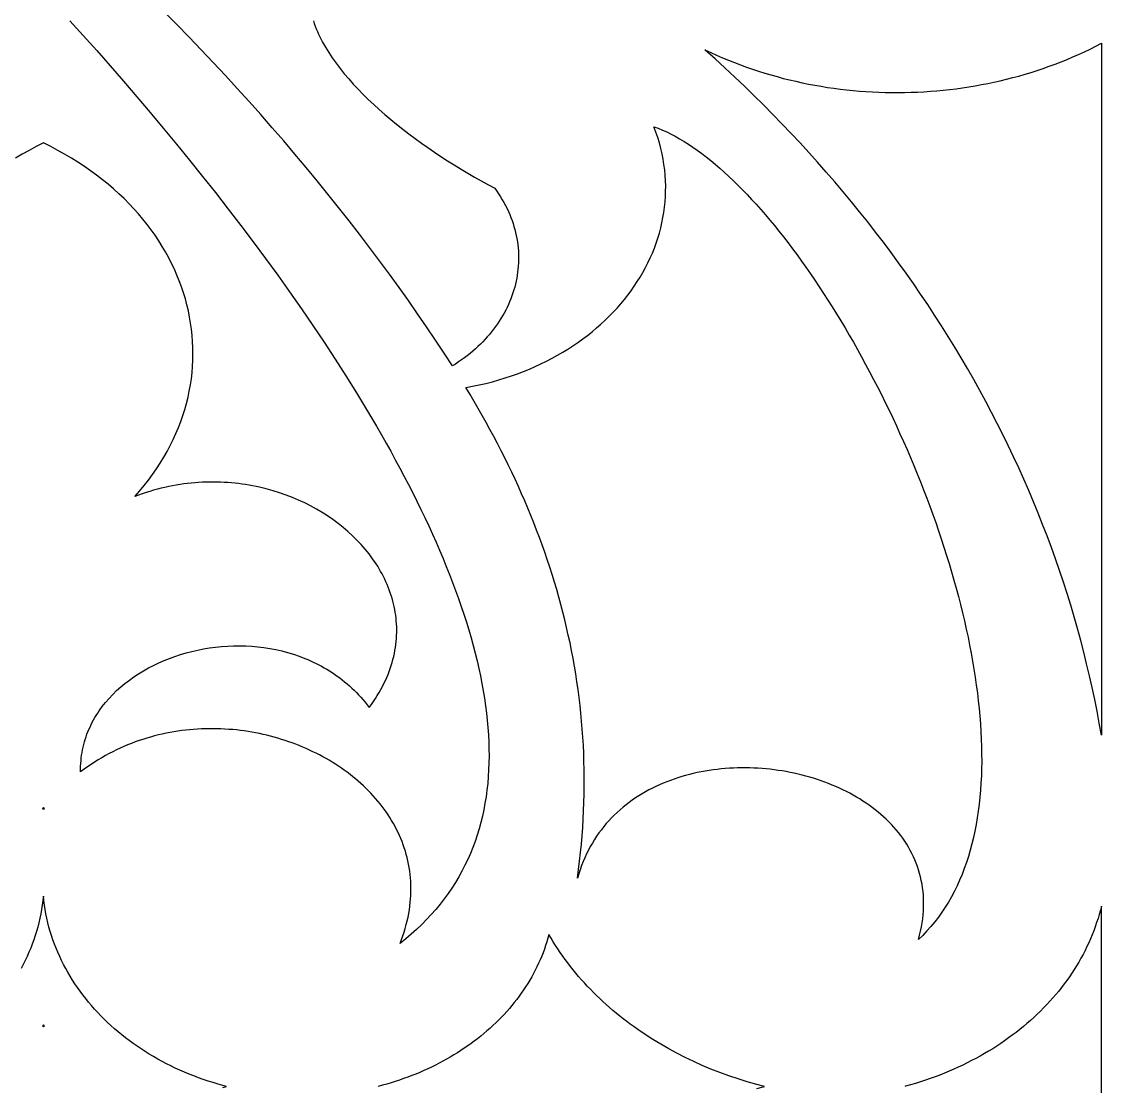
# Model space of a CAD drawing. Extents: x -4950 to -2150, y -1354 to 1346.
# Drawn here: x -3002.2 to -2849.8, y -4.4 to 145.9 of the extents above; entities that cross this region are included whole.
import ezdxf

# ---------------------------------------------------------------- set-up
doc = ezdxf.new("R2010")
doc.units = 0
doc.layers.add('LAYER_1', color=18, linetype='CONTINUOUS')

msp = doc.modelspace()

# ---------------------------------------------------------------- linework, layer by layer
at = {"layer": 'LAYER_1'}
for points in [[(-2961.03, 146.02), (-2960.9, 145.64), (-2960.77, 145.27), (-2960.62, 144.89), (-2960.46, 144.52), (-2960.3, 144.14), (-2960.12, 143.77), (-2959.74, 143.02), (-2959.32, 142.27), (-2958.86, 141.52), (-2958.36, 140.77), (-2957.83, 140.03), (-2957.27, 139.28), (-2956.68, 138.54), (-2956.05, 137.81), (-2955.4, 137.08), (-2954.72, 136.35), (-2954.01, 135.63), (-2953.28, 134.91), (-2952.52, 134.2), (-2951.74, 133.49), (-2950.94, 132.79), (-2950.12, 132.1), (-2949.29, 131.42), (-2948.43, 130.74), (-2947.56, 130.07), (-2946.68, 129.41), (-2945.78, 128.76), (-2944.87, 128.12), (-2943.95, 127.49), (-2943.03, 126.88), (-2942.09, 126.27), (-2941.15, 125.67), (-2940.2, 125.09), (-2939.26, 124.52), (-2938.3, 123.96), (-2937.35, 123.42), (-2936.4, 122.89), (-2935.45, 122.37), (-2935.16, 121.97), (-2934.89, 121.57), (-2934.63, 121.16), (-2934.38, 120.76), (-2934.14, 120.35), (-2933.92, 119.93), (-2933.71, 119.52), (-2933.52, 119.1), (-2933.33, 118.68), (-2933.16, 118.26), (-2933, 117.84), (-2932.86, 117.41), (-2932.73, 116.99), (-2932.61, 116.56), (-2932.5, 116.13), (-2932.4, 115.7), (-2932.32, 115.27), (-2932.25, 114.84), (-2932.19, 114.41), (-2932.14, 113.98), (-2932.11, 113.55), (-2932.09, 113.12), (-2932.08, 112.69), (-2932.08, 112.26), (-2932.09, 111.83), (-2932.12, 111.4), (-2932.16, 110.97), (-2932.21, 110.54), (-2932.27, 110.12), (-2932.34, 109.69), (-2932.43, 109.27), (-2932.52, 108.85), (-2932.63, 108.43), (-2932.75, 108.02), (-2932.88, 107.6), (-2933.02, 107.19), (-2933.18, 106.78), (-2933.34, 106.37), (-2933.52, 105.97), (-2933.7, 105.57), (-2933.9, 105.17), (-2934.11, 104.77), (-2934.33, 104.38), (-2934.56, 104), (-2934.81, 103.61), (-2935.06, 103.23), (-2935.32, 102.86), (-2935.6, 102.49), (-2935.88, 102.12), (-2936.18, 101.76), (-2936.49, 101.41), (-2936.8, 101.06), (-2937.13, 100.71), (-2937.47, 100.37), (-2937.82, 100.03), (-2938.18, 99.7), (-2938.55, 99.38), (-2938.93, 99.06), (-2939.32, 98.75), (-2939.72, 98.45), (-2940.13, 98.15), (-2940.55, 97.86), (-2940.98, 97.57), (-2941.42, 97.3), (-2942.6, 99.12), (-2943.81, 100.96), (-2945.05, 102.8), (-2946.32, 104.66), (-2947.62, 106.52), (-2948.95, 108.39), (-2950.31, 110.26), (-2951.69, 112.14), (-2953.1, 114.02), (-2954.53, 115.9), (-2955.99, 117.79), (-2957.48, 119.67), (-2958.98, 121.56), (-2960.51, 123.44), (-2962.06, 125.32), (-2963.63, 127.2), (-2965.22, 129.07), (-2966.83, 130.93), (-2968.46, 132.79), (-2970.11, 134.64), (-2971.77, 136.48), (-2973.45, 138.31), (-2975.15, 140.13), (-2976.86, 141.93), (-2978.58, 143.72), (-2980.32, 145.5), (-2982.07, 147.26)], [(-2995.38, 146.01), (-2993.5, 143.92), (-2991.61, 141.8), (-2989.72, 139.66), (-2987.84, 137.49), (-2985.96, 135.3), (-2984.08, 133.09), (-2982.22, 130.86), (-2980.36, 128.61), (-2978.51, 126.34), (-2976.68, 124.06), (-2974.86, 121.76), (-2973.06, 119.45), (-2971.28, 117.13), (-2969.52, 114.8), (-2967.78, 112.45), (-2966.07, 110.1), (-2964.38, 107.74), (-2962.73, 105.38), (-2961.1, 103.01), (-2959.51, 100.64), (-2957.96, 98.27), (-2956.44, 95.89), (-2954.96, 93.52), (-2953.52, 91.15), (-2952.82, 89.97), (-2952.12, 88.78), (-2951.44, 87.6), (-2950.77, 86.42), (-2950.11, 85.25), (-2949.47, 84.07), (-2948.83, 82.89), (-2948.21, 81.72), (-2947.61, 80.55), (-2947.01, 79.38), (-2946.43, 78.22), (-2945.86, 77.05), (-2945.3, 75.89), (-2944.76, 74.74), (-2944.24, 73.58), (-2943.72, 72.43), (-2943.23, 71.29), (-2942.74, 70.14), (-2942.28, 69.01), (-2941.82, 67.87), (-2941.39, 66.74), (-2940.97, 65.61), (-2940.56, 64.49), (-2940.17, 63.37), (-2939.8, 62.26), (-2939.45, 61.15), (-2939.11, 60.05), (-2938.79, 58.95), (-2938.49, 57.86), (-2938.21, 56.78), (-2937.94, 55.7), (-2937.69, 54.62), (-2937.47, 53.55), (-2937.26, 52.49), (-2937.06, 51.44), (-2936.89, 50.39), (-2936.74, 49.35), (-2936.61, 48.31), (-2936.5, 47.29), (-2936.41, 46.27), (-2936.34, 45.25), (-2936.29, 44.25), (-2936.26, 43.25), (-2936.25, 42.26), (-2936.27, 41.28), (-2936.3, 40.31), (-2936.36, 39.34), (-2936.44, 38.39), (-2936.55, 37.44), (-2936.67, 36.5), (-2936.82, 35.57), (-2937, 34.65), (-2937.19, 33.74), (-2937.41, 32.84), (-2937.66, 31.95), (-2937.93, 31.07), (-2938.22, 30.2), (-2938.54, 29.34), (-2938.88, 28.49), (-2939.25, 27.65), (-2939.65, 26.82), (-2940.07, 26), (-2940.51, 25.19), (-2940.99, 24.4), (-2941.48, 23.61), (-2942.01, 22.84), (-2942.56, 22.08), (-2943.14, 21.33), (-2943.75, 20.6), (-2944.39, 19.87), (-2945.05, 19.16), (-2945.74, 18.46), (-2946.47, 17.77), (-2947.22, 17.1), (-2947.99, 16.44), (-2948.8, 15.79), (-2948.6, 16.33), (-2948.4, 16.86), (-2948.23, 17.39), (-2948.07, 17.92), (-2947.92, 18.45), (-2947.79, 18.98), (-2947.68, 19.5), (-2947.58, 20.02), (-2947.49, 20.53), (-2947.42, 21.05), (-2947.36, 21.56), (-2947.31, 22.07), (-2947.28, 22.57), (-2947.26, 23.07), (-2947.26, 23.57), (-2947.27, 24.07), (-2947.29, 24.56), (-2947.32, 25.05), (-2947.37, 25.53), (-2947.43, 26.01), (-2947.51, 26.49), (-2947.59, 26.96), (-2947.69, 27.43), (-2947.8, 27.9), (-2947.92, 28.36), (-2948.05, 28.81), (-2948.2, 29.27), (-2948.35, 29.72), (-2948.52, 30.16), (-2948.7, 30.6), (-2948.88, 31.04), (-2949.08, 31.47), (-2949.29, 31.89), (-2949.51, 32.32), (-2949.74, 32.73), (-2949.99, 33.14), (-2950.24, 33.55), (-2950.5, 33.95), (-2950.77, 34.35), (-2951.04, 34.74), (-2951.33, 35.13), (-2951.63, 35.51), (-2951.94, 35.89), (-2952.25, 36.26), (-2952.58, 36.62), (-2952.91, 36.98), (-2953.25, 37.33), (-2953.6, 37.68), (-2953.96, 38.02), (-2954.32, 38.36), (-2954.69, 38.69), (-2955.07, 39.01), (-2955.46, 39.33), (-2955.86, 39.64), (-2956.26, 39.95), (-2956.67, 40.24), (-2957.08, 40.54), (-2957.5, 40.82), (-2957.93, 41.1), (-2958.37, 41.37), (-2958.81, 41.64), (-2959.25, 41.9), (-2959.7, 42.15), (-2960.16, 42.39), (-2960.63, 42.63), (-2961.09, 42.86), (-2961.57, 43.08), (-2962.05, 43.3), (-2962.53, 43.51), (-2963.02, 43.71), (-2963.51, 43.9), (-2964.01, 44.09), (-2964.51, 44.27), (-2965.01, 44.44), (-2965.52, 44.6), (-2966.04, 44.76), (-2966.55, 44.9), (-2967.07, 45.04), (-2967.6, 45.17), (-2968.12, 45.3), (-2968.65, 45.41), (-2969.18, 45.52), (-2969.72, 45.61), (-2970.25, 45.7), (-2970.79, 45.78), (-2971.33, 45.85), (-2971.88, 45.92), (-2972.42, 45.97), (-2972.97, 46.01), (-2973.52, 46.05), (-2974.07, 46.08), (-2974.62, 46.1), (-2975.17, 46.1), (-2975.72, 46.1), (-2976.27, 46.09), (-2976.83, 46.07), (-2977.38, 46.05), (-2977.94, 46.01), (-2978.49, 45.96), (-2979.05, 45.9), (-2979.6, 45.83), (-2980.15, 45.76), (-2980.71, 45.67), (-2981.26, 45.57), (-2981.81, 45.46), (-2982.36, 45.35), (-2982.91, 45.22), (-2983.46, 45.08), (-2984, 44.93), (-2984.55, 44.77), (-2985.09, 44.6), (-2985.63, 44.42), (-2986.17, 44.23), (-2986.7, 44.03), (-2987.24, 43.81), (-2987.77, 43.59), (-2988.3, 43.36), (-2988.82, 43.11), (-2989.34, 42.85), (-2989.86, 42.58), (-2990.38, 42.3), (-2990.89, 42.01), (-2991.4, 41.71), (-2991.9, 41.4), (-2992.4, 41.07), (-2992.9, 40.73), (-2993.39, 40.38), (-2993.87, 40.02), (-2993.88, 40.42), (-2993.87, 40.82), (-2993.85, 41.21), (-2993.82, 41.6), (-2993.78, 41.99), (-2993.73, 42.37), (-2993.67, 42.75), (-2993.6, 43.13), (-2993.52, 43.5), (-2993.43, 43.87), (-2993.33, 44.23), (-2993.23, 44.6), (-2993.11, 44.95), (-2992.98, 45.31), (-2992.85, 45.65), (-2992.71, 46), (-2992.55, 46.34), (-2992.39, 46.68), (-2992.23, 47.01), (-2992.05, 47.34), (-2991.87, 47.66), (-2991.67, 47.98), (-2991.47, 48.3), (-2991.26, 48.61), (-2990.83, 49.22), (-2990.36, 49.81), (-2989.86, 50.38), (-2989.34, 50.94), (-2988.79, 51.47), (-2988.22, 51.99), (-2987.62, 52.49), (-2987, 52.96), (-2986.36, 53.42), (-2985.69, 53.86), (-2985.01, 54.27), (-2984.31, 54.67), (-2983.59, 55.04), (-2982.86, 55.39), (-2982.11, 55.72), (-2981.34, 56.02), (-2980.57, 56.31), (-2979.78, 56.56), (-2978.98, 56.8), (-2978.16, 57.01), (-2977.34, 57.2), (-2976.52, 57.36), (-2975.68, 57.5), (-2974.84, 57.61), (-2973.99, 57.7), (-2973.14, 57.76), (-2972.29, 57.79), (-2971.44, 57.8), (-2970.58, 57.78), (-2969.73, 57.74), (-2968.87, 57.66), (-2968.02, 57.56), (-2967.17, 57.43), (-2966.33, 57.27), (-2965.5, 57.08), (-2964.67, 56.86), (-2963.84, 56.62), (-2963.03, 56.34), (-2962.23, 56.03), (-2961.83, 55.87), (-2961.43, 55.69), (-2961.04, 55.51), (-2960.65, 55.32), (-2960.27, 55.13), (-2959.89, 54.92), (-2959.51, 54.71), (-2959.13, 54.49), (-2958.76, 54.26), (-2958.39, 54.03), (-2958.03, 53.78), (-2957.67, 53.53), (-2957.32, 53.27), (-2956.97, 53), (-2956.62, 52.72), (-2956.28, 52.44), (-2955.95, 52.14), (-2955.61, 51.84), (-2955.29, 51.53), (-2954.97, 51.21), (-2954.65, 50.88), (-2954.34, 50.55), (-2954.04, 50.2), (-2953.74, 49.85), (-2953.45, 49.49), (-2953.16, 49.11), (-2952.85, 49.53), (-2952.56, 49.95), (-2952.28, 50.38), (-2952.01, 50.8), (-2951.76, 51.22), (-2951.52, 51.64), (-2951.29, 52.07), (-2951.07, 52.49), (-2950.87, 52.92), (-2950.68, 53.34), (-2950.5, 53.76), (-2950.34, 54.19), (-2950.19, 54.61), (-2950.05, 55.04), (-2949.92, 55.46), (-2949.8, 55.88), (-2949.7, 56.31), (-2949.6, 56.73), (-2949.52, 57.15), (-2949.45, 57.57), (-2949.39, 57.99), (-2949.35, 58.41), (-2949.31, 58.83), (-2949.29, 59.24), (-2949.27, 59.66), (-2949.27, 60.07), (-2949.28, 60.49), (-2949.3, 60.9), (-2949.33, 61.31), (-2949.37, 61.71), (-2949.42, 62.12), (-2949.48, 62.52), (-2949.55, 62.93), (-2949.63, 63.33), (-2949.72, 63.73), (-2949.82, 64.12), (-2949.93, 64.52), (-2950.05, 64.91), (-2950.18, 65.3), (-2950.32, 65.68), (-2950.46, 66.07), (-2950.62, 66.45), (-2950.79, 66.82), (-2950.96, 67.2), (-2951.15, 67.57), (-2951.34, 67.94), (-2951.54, 68.31), (-2951.75, 68.67), (-2951.96, 69.03), (-2952.19, 69.38), (-2952.67, 70.08), (-2953.17, 70.77), (-2953.71, 71.44), (-2954.28, 72.09), (-2954.88, 72.72), (-2955.5, 73.34), (-2956.16, 73.94), (-2956.84, 74.52), (-2957.54, 75.08), (-2958.27, 75.62), (-2959.02, 76.13), (-2959.8, 76.63), (-2960.6, 77.1), (-2961.42, 77.55), (-2962.26, 77.97), (-2963.12, 78.37), (-2964, 78.74), (-2964.89, 79.08), (-2965.8, 79.4), (-2966.73, 79.69), (-2967.68, 79.95), (-2968.63, 80.18), (-2969.12, 80.29), (-2969.61, 80.38), (-2970.1, 80.47), (-2970.59, 80.55), (-2971.08, 80.62), (-2971.58, 80.69), (-2972.09, 80.75), (-2972.59, 80.79), (-2973.1, 80.84), (-2973.6, 80.87), (-2974.12, 80.89), (-2974.63, 80.9), (-2975.14, 80.91), (-2975.66, 80.91), (-2976.18, 80.9), (-2976.7, 80.88), (-2977.22, 80.85), (-2977.75, 80.81), (-2978.27, 80.76), (-2978.8, 80.7), (-2979.33, 80.64), (-2979.85, 80.56), (-2980.38, 80.47), (-2980.91, 80.38), (-2981.44, 80.27), (-2981.98, 80.16), (-2982.51, 80.03), (-2983.04, 79.9), (-2983.57, 79.75), (-2984.1, 79.6), (-2984.64, 79.43), (-2985.17, 79.26), (-2985.7, 79.07), (-2986.23, 78.87), (-2985.56, 79.64), (-2984.91, 80.41), (-2984.3, 81.2), (-2983.71, 81.99), (-2983.15, 82.79), (-2982.63, 83.6), (-2982.13, 84.42), (-2981.66, 85.24), (-2981.22, 86.07), (-2980.8, 86.91), (-2980.42, 87.75), (-2980.07, 88.6), (-2979.74, 89.45), (-2979.44, 90.3), (-2979.17, 91.16), (-2978.93, 92.02), (-2978.72, 92.89), (-2978.54, 93.76), (-2978.38, 94.63), (-2978.25, 95.5), (-2978.15, 96.37), (-2978.08, 97.24), (-2978.04, 98.12), (-2978.02, 98.99), (-2978.03, 99.86), (-2978.07, 100.73), (-2978.13, 101.6), (-2978.23, 102.47), (-2978.35, 103.34), (-2978.5, 104.2), (-2978.67, 105.06), (-2978.87, 105.92), (-2979.1, 106.77), (-2979.36, 107.62), (-2979.64, 108.46), (-2979.95, 109.3), (-2980.29, 110.13), (-2980.65, 110.95), (-2981.04, 111.77), (-2981.45, 112.58), (-2981.9, 113.39), (-2982.36, 114.18), (-2982.86, 114.97), (-2983.38, 115.75), (-2983.92, 116.51), (-2984.5, 117.27), (-2985.09, 118.02), (-2985.72, 118.76), (-2986.37, 119.49), (-2987.04, 120.2), (-2987.74, 120.91), (-2988.47, 121.6), (-2989.22, 122.28), (-2990, 122.94), (-2990.8, 123.59), (-2991.62, 124.23), (-2992.48, 124.85), (-2993.35, 125.46), (-2994.25, 126.05), (-2995.18, 126.63), (-2996.13, 127.19), (-2997.1, 127.73), (-2998.1, 128.26), (-2999.13, 128.77), (-3000.15, 128.26), (-3001.15, 127.73), (-3002.13, 127.19), (-3003.08, 126.63)], [(-2973.79, -4.52), (-2973.27, -4.38), (-2973.79, -4.25), (-2974.49, -4.05), (-2975.19, -3.85), (-2975.88, -3.63), (-2976.57, -3.4), (-2977.24, -3.16), (-2977.91, -2.91), (-2978.58, -2.65), (-2979.23, -2.38), (-2979.88, -2.09), (-2980.52, -1.8), (-2981.15, -1.49), (-2981.78, -1.18), (-2982.39, -0.86), (-2983, -0.52), (-2983.6, -0.18), (-2984.19, 0.17), (-2984.77, 0.54), (-2985.35, 0.91), (-2985.91, 1.29), (-2986.46, 1.68), (-2987.01, 2.08), (-2987.54, 2.49), (-2988.07, 2.9), (-2988.58, 3.33), (-2989.09, 3.76), (-2989.59, 4.2), (-2990.07, 4.65), (-2990.54, 5.11), (-2991.01, 5.58), (-2991.46, 6.05), (-2991.9, 6.53), (-2992.33, 7.02), (-2992.75, 7.51), (-2993.16, 8.01), (-2993.55, 8.52), (-2993.94, 9.04), (-2994.31, 9.56), (-2994.67, 10.09), (-2995.02, 10.63), (-2995.35, 11.17), (-2995.67, 11.72), (-2995.98, 12.27), (-2996.28, 12.83), (-2996.56, 13.4), (-2996.83, 13.97), (-2997.09, 14.54), (-2997.33, 15.13), (-2997.56, 15.71), (-2997.78, 16.31), (-2997.98, 16.9), (-2998.16, 17.5), (-2998.34, 18.11), (-2998.49, 18.72), (-2998.64, 19.34), (-2998.77, 19.96), (-2998.88, 20.58), (-2998.98, 21.21), (-2999.06, 21.84), (-2999.13, 22.48), (-2999.2, 21.84), (-2999.28, 21.21), (-2999.38, 20.58), (-2999.49, 19.96), (-2999.62, 19.34), (-2999.76, 18.72), (-2999.92, 18.11), (-3000.09, 17.5), (-3000.28, 16.9), (-3000.48, 16.31), (-3000.7, 15.71), (-3000.92, 15.13), (-3001.17, 14.54), (-3001.42, 13.97), (-3001.69, 13.4), (-3001.98, 12.83), (-3002.27, 12.27)], [(-2849.84, -29.84), (-2849.84, -4.38), (-2849.84, 21.07), (-2849.99, 20.48), (-2850.15, 19.89), (-2850.32, 19.31), (-2850.51, 18.73), (-2850.7, 18.15), (-2850.91, 17.58), (-2851.14, 17.02), (-2851.37, 16.45), (-2851.62, 15.89), (-2851.88, 15.34), (-2852.15, 14.79), (-2852.43, 14.25), (-2852.72, 13.71), (-2853.03, 13.17), (-2853.34, 12.64), (-2853.67, 12.12), (-2854.01, 11.6), (-2854.36, 11.08), (-2854.72, 10.57), (-2855.09, 10.07), (-2855.48, 9.57), (-2855.87, 9.08), (-2856.27, 8.59), (-2856.69, 8.11), (-2857.11, 7.63), (-2857.54, 7.17), (-2857.99, 6.7), (-2858.44, 6.25), (-2858.9, 5.8), (-2859.38, 5.36), (-2859.86, 4.92), (-2860.35, 4.49), (-2860.85, 4.07), (-2861.36, 3.65), (-2861.88, 3.24), (-2862.41, 2.84), (-2862.95, 2.45), (-2863.49, 2.06), (-2864.05, 1.68), (-2864.61, 1.31), (-2865.18, 0.94), (-2865.76, 0.59), (-2866.35, 0.24), (-2866.94, -0.1), (-2867.55, -0.43), (-2868.16, -0.75), (-2868.78, -1.07), (-2869.4, -1.38), (-2870.04, -1.68), (-2870.68, -1.96), (-2871.33, -2.25), (-2871.98, -2.52), (-2872.64, -2.78), (-2873.31, -3.03), (-2873.99, -3.28), (-2874.67, -3.51), (-2875.36, -3.74), (-2876.06, -3.96), (-2876.76, -4.16), (-2877.47, -4.36), (-2877.56, -4.38)], [(-2898.48, -4.67), (-2897.38, -4.38), (-2898.48, -4.1), (-2899.81, -3.72), (-2901.11, -3.32), (-2902.4, -2.88), (-2903.67, -2.42), (-2904.93, -1.93), (-2906.16, -1.42), (-2907.37, -0.87), (-2908.57, -0.3), (-2909.74, 0.29), (-2910.89, 0.91), (-2912.02, 1.56), (-2913.13, 2.23), (-2914.21, 2.93), (-2915.27, 3.65), (-2915.79, 4.02), (-2916.31, 4.39), (-2916.81, 4.77), (-2917.31, 5.16), (-2917.81, 5.55), (-2918.3, 5.95), (-2918.78, 6.35), (-2919.25, 6.76), (-2919.72, 7.17), (-2920.18, 7.59), (-2920.63, 8.02), (-2921.08, 8.45), (-2921.52, 8.89), (-2921.95, 9.33), (-2922.38, 9.77), (-2922.79, 10.22), (-2923.2, 10.68), (-2923.6, 11.14), (-2924, 11.61), (-2924.39, 12.08), (-2924.76, 12.56), (-2925.14, 13.04), (-2925.5, 13.53), (-2925.85, 14.02), (-2926.2, 14.51), (-2926.54, 15.01), (-2926.87, 15.52), (-2927.19, 16.03), (-2927.5, 16.54), (-2927.81, 17.06), (-2927.95, 16.54), (-2928.1, 16.02), (-2928.27, 15.51), (-2928.44, 15), (-2928.63, 14.49), (-2928.82, 13.99), (-2929.03, 13.49), (-2929.25, 13), (-2929.48, 12.51), (-2929.72, 12.03), (-2929.97, 11.55), (-2930.23, 11.07), (-2930.5, 10.6), (-2930.79, 10.14), (-2931.08, 9.68), (-2931.38, 9.23), (-2931.69, 8.78), (-2932.01, 8.33), (-2932.34, 7.89), (-2932.68, 7.46), (-2933.02, 7.03), (-2933.38, 6.61), (-2933.75, 6.19), (-2934.12, 5.78), (-2934.5, 5.38), (-2934.9, 4.98), (-2935.3, 4.58), (-2935.71, 4.2), (-2936.12, 3.81), (-2936.55, 3.44), (-2936.98, 3.07), (-2937.42, 2.71), (-2937.87, 2.35), (-2938.33, 2), (-2938.79, 1.66), (-2939.26, 1.32), (-2939.74, 0.99), (-2940.23, 0.67), (-2940.72, 0.36), (-2941.22, 0.05), (-2941.73, -0.25), (-2942.24, -0.55), (-2942.76, -0.84), (-2943.29, -1.12), (-2943.82, -1.39), (-2944.36, -1.65), (-2944.9, -1.91), (-2945.46, -2.16), (-2946.01, -2.4), (-2946.58, -2.64), (-2947.14, -2.86), (-2947.72, -3.08), (-2948.3, -3.29), (-2948.88, -3.49), (-2949.47, -3.69), (-2950.07, -3.87), (-2950.67, -4.05), (-2951.27, -4.22), (-2951.88, -4.38), (-2951.9, -4.38)]]:
    msp.add_lwpolyline(points, dxfattribs=at)
for points in [[(-2905.78, 141.91), (-2904.96, 141.52), (-2904.14, 141.15), (-2903.31, 140.79), (-2902.47, 140.44), (-2901.63, 140.11), (-2900.78, 139.79), (-2899.93, 139.48), (-2899.08, 139.18), (-2898.22, 138.9), (-2897.35, 138.63), (-2896.48, 138.37), (-2895.61, 138.13), (-2894.73, 137.89), (-2893.85, 137.67), (-2892.96, 137.47), (-2892.07, 137.27), (-2891.18, 137.09), (-2890.29, 136.92), (-2889.39, 136.77), (-2888.5, 136.62), (-2887.59, 136.49), (-2886.69, 136.38), (-2885.79, 136.27), (-2884.88, 136.18), (-2883.97, 136.1), (-2883.07, 136.03), (-2882.16, 135.98), (-2881.25, 135.94), (-2880.34, 135.91), (-2879.43, 135.89), (-2878.52, 135.89), (-2877.6, 135.9), (-2876.69, 135.92), (-2875.79, 135.96), (-2874.88, 136), (-2873.97, 136.06), (-2873.06, 136.14), (-2872.16, 136.22), (-2871.25, 136.32), (-2870.35, 136.43), (-2869.45, 136.55), (-2868.56, 136.69), (-2867.66, 136.84), (-2866.77, 137), (-2865.88, 137.17), (-2865, 137.36), (-2864.11, 137.55), (-2863.24, 137.76), (-2862.36, 137.99), (-2861.49, 138.22), (-2860.62, 138.47), (-2859.76, 138.73), (-2858.9, 139.01), (-2858.05, 139.29), (-2857.2, 139.59), (-2856.36, 139.9), (-2855.53, 140.23), (-2854.69, 140.56), (-2853.87, 140.91), (-2853.05, 141.27), (-2852.24, 141.65), (-2851.43, 142.03), (-2850.63, 142.43), (-2849.84, 142.84), (-2849.84, 45.19), (-2850.14, 46.88), (-2850.45, 48.56), (-2850.79, 50.24), (-2851.15, 51.91), (-2851.52, 53.58), (-2851.92, 55.25), (-2852.33, 56.91), (-2852.76, 58.57), (-2853.21, 60.23), (-2853.68, 61.88), (-2854.17, 63.52), (-2854.68, 65.17), (-2855.21, 66.8), (-2855.75, 68.44), (-2856.32, 70.06), (-2856.9, 71.69), (-2857.51, 73.31), (-2858.13, 74.92), (-2858.77, 76.53), (-2859.42, 78.13), (-2860.1, 79.73), (-2860.79, 81.32), (-2861.51, 82.91), (-2862.24, 84.49), (-2862.99, 86.06), (-2863.75, 87.63), (-2864.54, 89.19), (-2865.34, 90.75), (-2866.16, 92.3), (-2867, 93.85), (-2867.86, 95.38), (-2868.73, 96.92), (-2869.63, 98.44), (-2870.54, 99.96), (-2871.46, 101.47), (-2872.41, 102.98), (-2873.37, 104.47), (-2874.35, 105.97), (-2875.35, 107.45), (-2876.37, 108.93), (-2877.4, 110.39), (-2878.45, 111.86), (-2879.51, 113.31), (-2880.6, 114.76), (-2881.7, 116.19), (-2882.82, 117.63), (-2883.95, 119.05), (-2885.1, 120.46), (-2886.27, 121.87), (-2887.46, 123.27), (-2888.66, 124.66), (-2889.88, 126.04), (-2891.11, 127.41), (-2892.36, 128.77), (-2893.63, 130.13), (-2894.92, 131.47), (-2896.22, 132.81), (-2897.53, 134.14), (-2898.87, 135.46), (-2900.22, 136.77), (-2901.58, 138.07), (-2902.97, 139.36), (-2904.36, 140.64)], [(-2912.97, 131.05), (-2912.38, 130.84), (-2911.78, 130.59), (-2911.18, 130.33), (-2910.57, 130.03), (-2909.96, 129.71), (-2909.35, 129.37), (-2908.73, 129), (-2908.11, 128.61), (-2907.49, 128.19), (-2906.86, 127.75), (-2906.23, 127.29), (-2905.6, 126.81), (-2904.96, 126.3), (-2904.33, 125.77), (-2903.69, 125.23), (-2903.05, 124.66), (-2902.41, 124.06), (-2901.77, 123.45), (-2901.13, 122.82), (-2900.48, 122.17), (-2899.84, 121.5), (-2899.19, 120.81), (-2898.55, 120.11), (-2897.91, 119.38), (-2897.26, 118.64), (-2896.62, 117.88), (-2895.98, 117.1), (-2895.34, 116.31), (-2894.7, 115.5), (-2894.06, 114.67), (-2893.42, 113.83), (-2892.79, 112.98), (-2892.16, 112.11), (-2891.53, 111.22), (-2890.9, 110.32), (-2890.28, 109.41), (-2889.66, 108.48), (-2889.04, 107.54), (-2888.43, 106.59), (-2887.82, 105.63), (-2887.21, 104.65), (-2886.61, 103.67), (-2886.01, 102.67), (-2885.42, 101.66), (-2884.83, 100.64), (-2884.25, 99.61), (-2883.68, 98.57), (-2883.11, 97.52), (-2882.54, 96.47), (-2881.98, 95.4), (-2881.43, 94.33), (-2880.88, 93.25), (-2880.34, 92.16), (-2879.81, 91.06), (-2879.29, 89.96), (-2878.77, 88.85), (-2878.26, 87.74), (-2877.76, 86.62), (-2877.26, 85.49), (-2876.78, 84.36), (-2876.3, 83.23), (-2875.83, 82.09), (-2875.37, 80.95), (-2874.92, 79.8), (-2874.48, 78.65), (-2874.05, 77.5), (-2873.63, 76.35), (-2873.22, 75.19), (-2872.82, 74.04), (-2872.43, 72.88), (-2872.05, 71.72), (-2871.69, 70.56), (-2871.33, 69.4), (-2870.98, 68.24), (-2870.65, 67.08), (-2870.33, 65.93), (-2870.02, 64.77), (-2869.72, 63.62), (-2869.44, 62.47), (-2869.17, 61.32), (-2868.91, 60.17), (-2868.66, 59.03), (-2868.43, 57.89), (-2868.21, 56.75), (-2868.01, 55.62), (-2867.82, 54.49), (-2867.65, 53.37), (-2867.49, 52.26), (-2867.34, 51.15), (-2867.21, 50.04), (-2867.09, 48.95), (-2866.99, 47.86), (-2866.91, 46.77), (-2866.84, 45.7), (-2866.79, 44.63), (-2866.76, 43.57), (-2866.74, 42.52), (-2866.73, 41.48), (-2866.75, 40.45), (-2866.78, 39.43), (-2866.83, 38.42), (-2866.9, 37.42), (-2866.99, 36.43), (-2867.09, 35.45), (-2867.21, 34.48), (-2867.36, 33.53), (-2867.52, 32.59), (-2867.7, 31.66), (-2867.9, 30.74), (-2868.11, 29.84), (-2868.35, 28.95), (-2868.61, 28.08), (-2868.89, 27.22), (-2869.19, 26.37), (-2869.51, 25.54), (-2869.85, 24.73), (-2870.21, 23.93), (-2870.59, 23.15), (-2871, 22.39), (-2871.43, 21.64), (-2871.88, 20.91), (-2872.35, 20.2), (-2872.84, 19.51), (-2873.36, 18.84), (-2873.9, 18.18), (-2874.46, 17.55), (-2875.05, 16.93), (-2875.66, 16.33), (-2875.5, 16.94), (-2875.36, 17.53), (-2875.24, 18.12), (-2875.14, 18.7), (-2875.06, 19.28), (-2875, 19.85), (-2874.96, 20.41), (-2874.93, 20.97), (-2874.92, 21.52), (-2874.94, 22.06), (-2874.96, 22.6), (-2875.01, 23.13), (-2875.07, 23.65), (-2875.15, 24.17), (-2875.25, 24.68), (-2875.36, 25.18), (-2875.49, 25.67), (-2875.63, 26.16), (-2875.79, 26.64), (-2875.97, 27.11), (-2876.16, 27.58), (-2876.36, 28.04), (-2876.58, 28.49), (-2876.81, 28.93), (-2877.05, 29.37), (-2877.31, 29.8), (-2877.58, 30.22), (-2877.87, 30.63), (-2878.16, 31.04), (-2878.47, 31.44), (-2878.79, 31.83), (-2879.13, 32.21), (-2879.47, 32.59), (-2879.83, 32.95), (-2880.19, 33.31), (-2880.57, 33.66), (-2880.96, 34.01), (-2881.35, 34.34), (-2881.76, 34.67), (-2882.18, 34.99), (-2882.6, 35.3), (-2883.04, 35.6), (-2883.48, 35.89), (-2883.93, 36.18), (-2884.39, 36.46), (-2884.86, 36.72), (-2885.34, 36.98), (-2885.82, 37.23), (-2886.31, 37.48), (-2886.8, 37.71), (-2887.31, 37.93), (-2887.82, 38.15), (-2888.33, 38.36), (-2888.85, 38.56), (-2889.38, 38.75), (-2889.91, 38.93), (-2890.45, 39.1), (-2890.99, 39.26), (-2891.53, 39.41), (-2892.08, 39.56), (-2892.63, 39.69), (-2893.19, 39.82), (-2893.75, 39.93), (-2894.31, 40.04), (-2894.88, 40.14), (-2895.45, 40.22), (-2896.01, 40.3), (-2896.59, 40.37), (-2897.16, 40.43), (-2897.73, 40.48), (-2898.31, 40.52), (-2898.88, 40.55), (-2899.46, 40.57), (-2900.04, 40.58), (-2900.61, 40.58), (-2901.19, 40.56), (-2901.76, 40.54), (-2902.34, 40.51), (-2902.91, 40.47), (-2903.48, 40.42), (-2904.05, 40.36), (-2904.62, 40.29), (-2905.18, 40.21), (-2905.75, 40.12), (-2906.31, 40.01), (-2906.86, 39.9), (-2907.42, 39.78), (-2907.97, 39.64), (-2908.51, 39.5), (-2909.05, 39.34), (-2909.59, 39.18), (-2910.12, 39), (-2910.65, 38.81), (-2911.17, 38.61), (-2911.69, 38.4), (-2912.2, 38.18), (-2912.7, 37.95), (-2913.2, 37.71), (-2913.69, 37.46), (-2914.17, 37.19), (-2914.65, 36.91), (-2915.12, 36.63), (-2915.58, 36.33), (-2916.03, 36.02), (-2916.48, 35.69), (-2916.91, 35.36), (-2917.34, 35.02), (-2917.76, 34.66), (-2918.17, 34.29), (-2918.57, 33.91), (-2918.96, 33.52), (-2919.33, 33.12), (-2919.7, 32.7), (-2920.06, 32.28), (-2920.4, 31.84), (-2920.74, 31.39), (-2921.06, 30.92), (-2921.37, 30.45), (-2921.67, 29.96), (-2921.96, 29.46), (-2922.23, 28.95), (-2922.49, 28.42), (-2922.74, 27.89), (-2922.97, 27.34), (-2923.19, 26.78), (-2923.39, 26.2), (-2923.58, 25.62), (-2923.76, 25.02), (-2923.6, 26.22), (-2923.46, 27.42), (-2923.33, 28.62), (-2923.21, 29.81), (-2923.11, 30.99), (-2923.03, 32.18), (-2922.96, 33.35), (-2922.9, 34.53), (-2922.86, 35.69), (-2922.83, 36.86), (-2922.81, 38.02), (-2922.81, 39.17), (-2922.82, 40.33), (-2922.85, 41.47), (-2922.89, 42.62), (-2922.94, 43.76), (-2923.01, 44.89), (-2923.09, 46.02), (-2923.18, 47.15), (-2923.29, 48.28), (-2923.41, 49.39), (-2923.54, 50.51), (-2923.69, 51.62), (-2923.85, 52.73), (-2924.02, 53.83), (-2924.2, 54.93), (-2924.39, 56.03), (-2924.6, 57.12), (-2924.82, 58.21), (-2925.06, 59.3), (-2925.3, 60.38), (-2925.56, 61.46), (-2925.83, 62.53), (-2926.11, 63.61), (-2926.4, 64.67), (-2926.7, 65.74), (-2927.02, 66.8), (-2927.34, 67.86), (-2927.68, 68.91), (-2928.03, 69.96), (-2928.39, 71.01), (-2928.76, 72.05), (-2929.14, 73.09), (-2929.53, 74.13), (-2929.94, 75.16), (-2930.35, 76.2), (-2930.78, 77.22), (-2931.21, 78.25), (-2931.66, 79.27), (-2932.11, 80.29), (-2932.58, 81.3), (-2933.05, 82.32), (-2933.54, 83.33), (-2934.04, 84.33), (-2934.54, 85.34), (-2935.06, 86.34), (-2935.58, 87.34), (-2936.12, 88.33), (-2936.66, 89.32), (-2937.21, 90.31), (-2937.78, 91.3), (-2938.35, 92.29), (-2938.93, 93.27), (-2939.52, 94.25), (-2938.56, 94.43), (-2937.62, 94.62), (-2936.69, 94.84), (-2935.78, 95.07), (-2934.87, 95.33), (-2933.98, 95.6), (-2933.1, 95.89), (-2932.24, 96.2), (-2931.39, 96.52), (-2930.55, 96.86), (-2929.73, 97.22), (-2928.92, 97.59), (-2928.13, 97.98), (-2927.35, 98.38), (-2926.59, 98.8), (-2925.85, 99.23), (-2925.11, 99.68), (-2924.4, 100.15), (-2923.7, 100.62), (-2923.02, 101.11), (-2922.35, 101.61), (-2921.7, 102.13), (-2921.07, 102.66), (-2920.46, 103.2), (-2919.86, 103.75), (-2919.28, 104.31), (-2918.72, 104.89), (-2918.18, 105.47), (-2917.66, 106.07), (-2917.15, 106.68), (-2916.67, 107.29), (-2916.2, 107.92), (-2915.76, 108.55), (-2915.33, 109.2), (-2914.92, 109.85), (-2914.54, 110.51), (-2914.17, 111.18), (-2913.83, 111.86), (-2913.5, 112.54), (-2913.2, 113.23), (-2912.92, 113.93), (-2912.66, 114.63), (-2912.43, 115.34), (-2912.21, 116.06), (-2912.02, 116.78), (-2911.85, 117.5), (-2911.7, 118.23), (-2911.58, 118.97), (-2911.48, 119.71), (-2911.41, 120.45), (-2911.35, 121.2), (-2911.33, 121.94), (-2911.32, 122.7), (-2911.34, 123.45), (-2911.39, 124.21), (-2911.46, 124.96), (-2911.56, 125.72), (-2911.68, 126.48), (-2911.83, 127.25), (-2912.01, 128.01), (-2912.21, 128.77), (-2912.43, 129.53), (-2912.69, 130.29)], [(-2999.13, 34.98), (-2999.08, 34.94), (-2999.05, 34.9), (-2999.04, 34.86), (-2999.04, 34.82), (-2999.07, 34.74), (-2999.13, 34.65), (-2999.18, 34.74), (-2999.21, 34.82), (-2999.22, 34.86), (-2999.2, 34.9), (-2999.18, 34.94)], [(-2999.13, 4.31), (-2999.07, 4.24), (-2999.04, 4.17), (-2999.04, 4.13), (-2999.05, 4.1), (-2999.08, 4.06), (-2999.13, 4.03), (-2999.18, 4.06), (-2999.2, 4.1), (-2999.22, 4.13), (-2999.21, 4.17), (-2999.18, 4.24)]]:
    msp.add_lwpolyline(points, close=True, dxfattribs=at)

doc.saveas('drawing.dxf')
